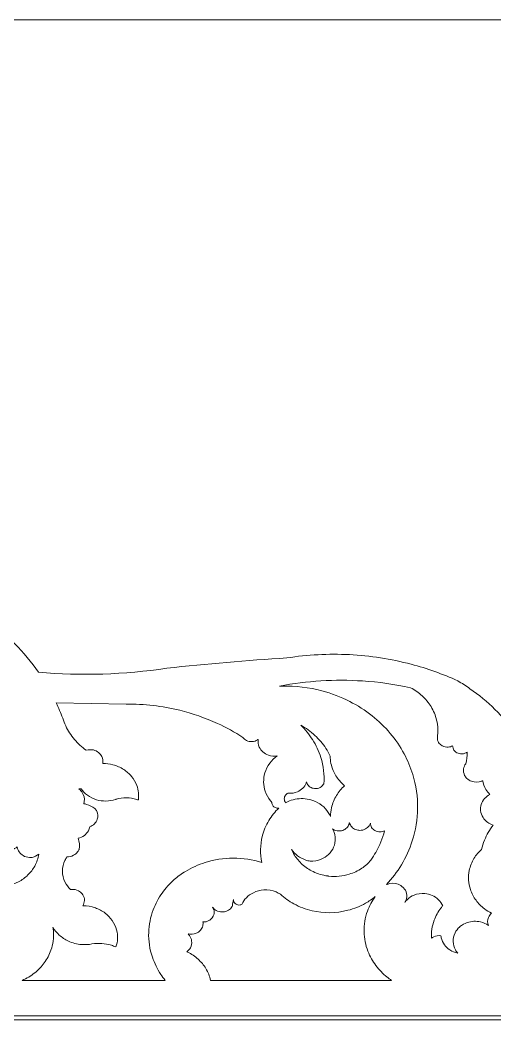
# Model space of a CAD drawing. Header units: millimetres. Extents: x 4607 to 4851, y 1815 to 2068.
# Drawn here: x 4700.1 to 4758, y 1815.5 to 1937.5 of the extents above; entities that cross this region are included whole.
import ezdxf

# ---------------------------------------------------------------- set-up
doc = ezdxf.new("R2010")
doc.units = ezdxf.units.MM
doc.header["$MEASUREMENT"] = 0
doc.layers.add('SITARA ALL', color=18, linetype='Continuous', true_color=0x000000)

msp = doc.modelspace()

# ---------------------------------------------------------------- linework, layer by layer
at = {"layer": 'SITARA ALL', "lineweight": 9}
for points, knots in [([(4606.92, 1937.49), (4606.92, 1937.49), (4850.92, 1937.49), (4850.92, 1937.49), (4850.92, 1937.49), (4850.92, 1815.49), (4850.92, 1815.49), (4850.92, 1815.49), (4606.92, 1815.49), (4606.92, 1815.49), (4606.92, 1815.49), (4606.92, 1937.49), (4606.92, 1937.49)], [0, 0, 0, 0, 0.25, 0.25, 0.25, 0.5, 0.5, 0.5, 0.75, 0.75, 0.75, 1, 1, 1, 1]), ([(4807.92, 1861.56), (4807.92, 1861.56), (4807.44, 1861.56), (4807.44, 1861.56), (4807.44, 1861.56), (4803.15, 1861.56), (4803.15, 1861.56), (4803.15, 1861.56), (4803.15, 1845.39), (4803.15, 1845.39), (4803.15, 1845.39), (4802.73, 1845.39), (4802.73, 1845.39), (4802.42, 1847), (4801.94, 1848.56), (4801.28, 1850.06), (4800.72, 1851.35), (4800.02, 1852.59), (4799.21, 1853.75), (4798.44, 1854.86), (4797.56, 1855.88), (4796.59, 1856.81), (4795.65, 1857.71), (4794.62, 1858.52), (4793.52, 1859.22), (4792.37, 1859.95), (4791.14, 1860.55), (4789.86, 1861.02), (4788.34, 1861.57), (4786.75, 1861.92), (4785.13, 1862.05), (4784.64, 1862.09), (4784.15, 1862.11), (4783.65, 1862.11), (4781.85, 1862.11), (4780.06, 1861.84), (4778.34, 1861.32), (4777, 1860.9), (4775.71, 1860.34), (4774.49, 1859.64), (4773.35, 1858.99), (4772.28, 1858.22), (4771.3, 1857.35), (4770.31, 1856.47), (4769.4, 1855.49), (4768.6, 1854.44), (4767.76, 1853.33), (4767.03, 1852.15), (4766.42, 1850.9), (4765.73, 1849.5), (4765.2, 1848.03), (4764.82, 1846.52), (4764.52, 1845.31), (4764.32, 1844.08), (4764.23, 1842.84), (4764.23, 1842.84), (4763.8, 1842.84), (4763.8, 1842.84), (4763.51, 1844.27), (4763.07, 1845.66), (4762.47, 1846.99), (4761.93, 1848.19), (4761.28, 1849.34), (4760.53, 1850.42), (4759.78, 1851.48), (4758.94, 1852.47), (4758.02, 1853.39), (4757.08, 1854.31), (4756.06, 1855.16), (4754.97, 1855.91), (4754.49, 1856.25), (4753.99, 1856.57), (4753.48, 1856.87), (4751.65, 1857.7), (4749.74, 1858.38), (4747.8, 1858.89), (4745.33, 1859.54), (4742.81, 1859.93), (4740.26, 1860.06), (4737.72, 1860.19), (4735.17, 1860.06), (4732.65, 1859.66), (4727.76, 1859.36), (4722.87, 1858.94), (4717.99, 1858.4), (4712.82, 1857.63), (4707.57, 1857.46), (4702.36, 1857.91), (4701.49, 1859.16), (4700.53, 1860.32), (4699.47, 1861.4), (4698.48, 1862.43), (4697.4, 1863.38), (4696.26, 1864.24), (4696.26, 1864.43), (4696.2, 1864.63), (4696.09, 1864.79), (4696.09, 1864.8), (4696.08, 1864.81), (4696.07, 1864.82), (4695.85, 1865.01), (4695.59, 1865.15), (4695.31, 1865.24), (4695.31, 1865.24), (4695.28, 1865.25), (4695.28, 1865.25), (4695.38, 1865.54), (4695.36, 1865.86), (4695.22, 1866.14), (4695.14, 1866.33), (4695.01, 1866.49), (4694.85, 1866.62), (4694.75, 1866.7), (4694.64, 1866.77), (4694.52, 1866.82), (4694.51, 1867), (4694.44, 1867.18), (4694.33, 1867.34), (4694.23, 1867.48), (4694.09, 1867.6), (4693.93, 1867.68), (4693.73, 1867.79), (4693.51, 1867.83), (4693.28, 1867.82), (4693, 1867.74), (4692.73, 1867.6), (4692.49, 1867.42), (4692.49, 1867.42), (4692.48, 1867.41), (4692.48, 1867.41), (4692.35, 1867.54), (4692.19, 1867.64), (4692.02, 1867.71), (4692.63, 1867.89), (4693.22, 1868.14), (4693.78, 1868.44), (4693.97, 1868.8), (4694.07, 1869.2), (4694.08, 1869.61), (4694.09, 1870.02), (4694, 1870.43), (4693.82, 1870.8), (4693.67, 1871.11), (4693.47, 1871.39), (4693.22, 1871.63), (4693.19, 1871.65), (4693.17, 1871.68), (4693.14, 1871.7), (4692.87, 1871.94), (4692.56, 1872.14), (4692.22, 1872.28), (4691.76, 1872.46), (4691.27, 1872.55), (4690.77, 1872.53), (4690.35, 1872.51), (4689.94, 1872.41), (4689.55, 1872.24), (4689.42, 1872.46), (4689.25, 1872.65), (4689.05, 1872.8), (4688.81, 1872.98), (4688.54, 1873.1), (4688.26, 1873.17), (4687.81, 1873.28), (4687.34, 1873.25), (4686.9, 1873.09), (4686.8, 1873.05), (4686.7, 1873), (4686.61, 1872.95), (4686.23, 1872.65), (4685.82, 1872.41), (4685.37, 1872.24), (4684.78, 1872.01), (4684.14, 1871.89), (4683.5, 1871.9), (4682.87, 1871.91), (4682.25, 1872.03), (4681.67, 1872.27), (4681.49, 1872.34), (4681.31, 1872.43), (4681.14, 1872.52), (4681.29, 1873.09), (4681.25, 1873.68), (4681.05, 1874.23), (4680.92, 1874.57), (4680.73, 1874.9), (4680.49, 1875.18), (4680.31, 1875.39), (4680.1, 1875.58), (4679.87, 1875.74), (4680.03, 1876.06), (4680.1, 1876.41), (4680.08, 1876.77), (4680.06, 1877.08), (4679.96, 1877.39), (4679.81, 1877.66), (4679.66, 1877.91), (4679.47, 1878.12), (4679.24, 1878.3), (4679, 1878.49), (4678.72, 1878.63), (4678.42, 1878.72), (4678.18, 1878.79), (4677.94, 1878.82), (4677.69, 1878.82), (4677.74, 1879.01), (4677.71, 1879.2), (4677.62, 1879.37), (4677.55, 1879.49), (4677.44, 1879.6), (4677.32, 1879.67), (4677.16, 1879.76), (4676.97, 1879.81), (4676.79, 1879.8), (4676.76, 1879.8), (4676.73, 1879.79), (4676.7, 1879.79), (4677, 1880.02), (4677.33, 1880.19), (4677.69, 1880.3), (4678.36, 1880.51), (4679.09, 1880.5), (4679.75, 1880.27), (4679.8, 1880.26), (4679.84, 1880.24), (4679.88, 1880.23), (4679.93, 1880.69), (4679.86, 1881.16), (4679.68, 1881.58), (4679.54, 1881.91), (4679.34, 1882.21), (4679.1, 1882.47), (4678.86, 1882.71), (4678.59, 1882.92), (4678.3, 1883.08), (4677.91, 1883.29), (4677.49, 1883.43), (4677.05, 1883.49), (4676.49, 1883.56), (4675.91, 1883.5), (4675.37, 1883.3), (4675.17, 1883.23), (4674.97, 1883.14), (4674.78, 1883.02), (4674.03, 1883.28), (4673.32, 1883.63), (4672.66, 1884.05), (4672.06, 1884.44), (4671.5, 1884.9), (4671, 1885.43), (4670.58, 1885.87), (4670.21, 1886.36), (4669.89, 1886.89), (4670.57, 1887.2), (4671.22, 1887.59), (4671.82, 1888.05), (4672.38, 1888.48), (4672.88, 1888.98), (4673.32, 1889.53), (4673.77, 1890.08), (4674.14, 1890.69), (4674.43, 1891.34), (4674.76, 1892.09), (4674.98, 1892.88), (4675.07, 1893.69), (4675.18, 1894.67), (4675.1, 1895.65), (4674.84, 1896.6), (4674.71, 1897.46), (4674.46, 1898.29), (4674.09, 1899.08), (4673.76, 1899.78), (4673.35, 1900.43), (4672.86, 1901.03), (4672.37, 1901.63), (4671.82, 1902.17), (4671.21, 1902.64), (4670.56, 1903.14), (4669.86, 1903.57), (4669.11, 1903.91), (4668.37, 1904.25), (4667.59, 1904.51), (4666.79, 1904.68), (4665.07, 1905.06), (4663.29, 1905.04), (4661.58, 1904.62), (4660.68, 1904.4), (4659.82, 1904.08), (4659, 1903.65), (4658.29, 1903.27), (4657.61, 1902.82), (4657, 1902.29), (4656.48, 1901.84), (4656.01, 1901.34), (4655.59, 1900.79), (4656.57, 1902.55), (4657.32, 1904.42), (4657.84, 1906.37), (4658.29, 1908.06), (4658.55, 1909.8), (4658.63, 1911.54), (4658.73, 1913.5), (4658.59, 1915.46), (4658.22, 1917.39), (4658.19, 1917.55), (4658.16, 1917.72), (4658.12, 1917.89), (4657.61, 1920.3), (4656.74, 1922.62), (4655.53, 1924.78), (4654.84, 1926.01), (4654.03, 1927.19), (4653.13, 1928.29), (4651.53, 1930.23), (4649.62, 1931.9), (4647.48, 1933.23), (4646.28, 1933.98), (4645.02, 1934.61), (4643.71, 1935.12), (4642.41, 1935.62), (4641.07, 1936), (4639.71, 1936.25), (4637.91, 1936.59), (4636.08, 1936.7), (4634.26, 1936.6), (4633.5, 1936.55), (4632.74, 1936.47), (4631.98, 1936.34), (4630.6, 1936.12), (4629.24, 1935.76), (4627.92, 1935.27), (4625.72, 1934.47), (4623.65, 1933.32), (4621.79, 1931.89), (4621.63, 1931.76), (4621.47, 1931.64), (4621.32, 1931.51), (4620.17, 1930.57), (4619.11, 1929.52), (4618.16, 1928.37), (4616.79, 1926.73), (4615.65, 1924.92), (4614.77, 1922.98), (4614.65, 1922.73), (4614.54, 1922.48), (4614.44, 1922.22), (4613.85, 1920.8), (4613.39, 1919.33), (4613.08, 1917.82), (4613.08, 1917.82), (4612.68, 1917.82), (4612.68, 1917.82), (4612.68, 1917.82), (4612.68, 1936.99), (4612.68, 1936.99), (4612.68, 1936.99), (4607.92, 1936.99), (4607.92, 1936.99), (4607.92, 1936.99), (4607.92, 1815.99), (4607.92, 1815.99), (4607.92, 1815.99), (4807.44, 1815.99), (4807.44, 1815.99), (4807.44, 1815.99), (4807.92, 1815.99), (4807.92, 1815.99), (4807.92, 1815.99), (4807.92, 1861.56), (4807.92, 1861.56)], [0, 0, 0, 0, 0.00813, 0.00813, 0.00813, 0.01626, 0.01626, 0.01626, 0.02439, 0.02439, 0.02439, 0.03252, 0.03252, 0.03252, 0.04065, 0.04065, 0.04065, 0.04878, 0.04878, 0.04878, 0.056911, 0.056911, 0.056911, 0.065041, 0.065041, 0.065041, 0.073171, 0.073171, 0.073171, 0.081301, 0.081301, 0.081301, 0.089431, 0.089431, 0.089431, 0.097561, 0.097561, 0.097561, 0.105691, 0.105691, 0.105691, 0.113821, 0.113821, 0.113821, 0.121951, 0.121951, 0.121951, 0.130081, 0.130081, 0.130081, 0.138211, 0.138211, 0.138211, 0.146341, 0.146341, 0.146341, 0.154472, 0.154472, 0.154472, 0.162602, 0.162602, 0.162602, 0.170732, 0.170732, 0.170732, 0.178862, 0.178862, 0.178862, 0.186992, 0.186992, 0.186992, 0.195122, 0.195122, 0.195122, 0.203252, 0.203252, 0.203252, 0.211382, 0.211382, 0.211382, 0.219512, 0.219512, 0.219512, 0.227642, 0.227642, 0.227642, 0.235772, 0.235772, 0.235772, 0.243902, 0.243902, 0.243902, 0.252033, 0.252033, 0.252033, 0.260163, 0.260163, 0.260163, 0.268293, 0.268293, 0.268293, 0.276423, 0.276423, 0.276423, 0.284553, 0.284553, 0.284553, 0.292683, 0.292683, 0.292683, 0.300813, 0.300813, 0.300813, 0.308943, 0.308943, 0.308943, 0.317073, 0.317073, 0.317073, 0.325203, 0.325203, 0.325203, 0.333333, 0.333333, 0.333333, 0.341463, 0.341463, 0.341463, 0.349593, 0.349593, 0.349593, 0.357724, 0.357724, 0.357724, 0.365854, 0.365854, 0.365854, 0.373984, 0.373984, 0.373984, 0.382114, 0.382114, 0.382114, 0.390244, 0.390244, 0.390244, 0.398374, 0.398374, 0.398374, 0.406504, 0.406504, 0.406504, 0.414634, 0.414634, 0.414634, 0.422764, 0.422764, 0.422764, 0.430894, 0.430894, 0.430894, 0.439024, 0.439024, 0.439024, 0.447154, 0.447154, 0.447154, 0.455285, 0.455285, 0.455285, 0.463415, 0.463415, 0.463415, 0.471545, 0.471545, 0.471545, 0.479675, 0.479675, 0.479675, 0.487805, 0.487805, 0.487805, 0.495935, 0.495935, 0.495935, 0.504065, 0.504065, 0.504065, 0.512195, 0.512195, 0.512195, 0.520325, 0.520325, 0.520325, 0.528455, 0.528455, 0.528455, 0.536585, 0.536585, 0.536585, 0.544715, 0.544715, 0.544715, 0.552846, 0.552846, 0.552846, 0.560976, 0.560976, 0.560976, 0.569106, 0.569106, 0.569106, 0.577236, 0.577236, 0.577236, 0.585366, 0.585366, 0.585366, 0.593496, 0.593496, 0.593496, 0.601626, 0.601626, 0.601626, 0.609756, 0.609756, 0.609756, 0.617886, 0.617886, 0.617886, 0.626016, 0.626016, 0.626016, 0.634146, 0.634146, 0.634146, 0.642276, 0.642276, 0.642276, 0.650407, 0.650407, 0.650407, 0.658537, 0.658537, 0.658537, 0.666667, 0.666667, 0.666667, 0.674797, 0.674797, 0.674797, 0.682927, 0.682927, 0.682927, 0.691057, 0.691057, 0.691057, 0.699187, 0.699187, 0.699187, 0.707317, 0.707317, 0.707317, 0.715447, 0.715447, 0.715447, 0.723577, 0.723577, 0.723577, 0.731707, 0.731707, 0.731707, 0.739837, 0.739837, 0.739837, 0.747967, 0.747967, 0.747967, 0.756098, 0.756098, 0.756098, 0.764228, 0.764228, 0.764228, 0.772358, 0.772358, 0.772358, 0.780488, 0.780488, 0.780488, 0.788618, 0.788618, 0.788618, 0.796748, 0.796748, 0.796748, 0.804878, 0.804878, 0.804878, 0.813008, 0.813008, 0.813008, 0.821138, 0.821138, 0.821138, 0.829268, 0.829268, 0.829268, 0.837398, 0.837398, 0.837398, 0.845528, 0.845528, 0.845528, 0.853659, 0.853659, 0.853659, 0.861789, 0.861789, 0.861789, 0.869919, 0.869919, 0.869919, 0.878049, 0.878049, 0.878049, 0.886179, 0.886179, 0.886179, 0.894309, 0.894309, 0.894309, 0.902439, 0.902439, 0.902439, 0.910569, 0.910569, 0.910569, 0.918699, 0.918699, 0.918699, 0.926829, 0.926829, 0.926829, 0.934959, 0.934959, 0.934959, 0.943089, 0.943089, 0.943089, 0.95122, 0.95122, 0.95122, 0.95935, 0.95935, 0.95935, 0.96748, 0.96748, 0.96748, 0.97561, 0.97561, 0.97561, 0.98374, 0.98374, 0.98374, 0.99187, 0.99187, 0.99187, 1, 1, 1, 1]), ([(4752.85, 1848.94), (4752.85, 1848.94), (4752.95, 1848.53), (4752.95, 1848.53), (4753.02, 1848.39), (4753.13, 1848.26), (4753.26, 1848.17), (4753.42, 1848.05), (4753.62, 1847.98), (4753.82, 1847.96), (4754.05, 1847.94), (4754.29, 1847.98), (4754.5, 1848.1), (4754.54, 1848.12), (4754.58, 1848.15), (4754.62, 1848.18), (4754.62, 1847.69), (4754.57, 1847.21), (4754.46, 1846.74), (4754.32, 1846.56), (4754.22, 1846.35), (4754.19, 1846.12), (4754.15, 1845.85), (4754.2, 1845.57), (4754.32, 1845.33), (4754.39, 1845.19), (4754.48, 1845.07), (4754.59, 1844.97), (4754.75, 1844.81), (4754.94, 1844.68), (4755.16, 1844.61), (4755.56, 1844.46), (4756, 1844.47), (4756.4, 1844.63), (4756.44, 1844.65), (4756.48, 1844.66), (4756.52, 1844.68), (4756.58, 1844.31), (4756.71, 1843.94), (4756.91, 1843.62), (4757.05, 1843.39), (4757.22, 1843.19), (4757.4, 1843.01), (4757.16, 1842.88), (4756.94, 1842.71), (4756.75, 1842.5), (4756.57, 1842.29), (4756.43, 1842.04), (4756.35, 1841.77), (4756.27, 1841.53), (4756.25, 1841.28), (4756.27, 1841.03), (4756.3, 1840.73), (4756.4, 1840.44), (4756.56, 1840.19), (4756.71, 1839.96), (4756.9, 1839.75), (4757.13, 1839.59), (4757.33, 1839.45), (4757.55, 1839.34), (4757.78, 1839.26), (4757.36, 1838.7), (4757.01, 1838.09), (4756.74, 1837.44), (4756.59, 1837.07), (4756.47, 1836.69), (4756.38, 1836.31), (4756.02, 1835.99), (4755.71, 1835.61), (4755.46, 1835.2), (4755.18, 1834.74), (4754.99, 1834.24), (4754.88, 1833.72), (4754.72, 1832.95), (4754.77, 1832.16), (4755.02, 1831.42), (4755.17, 1830.94), (4755.41, 1830.49), (4755.71, 1830.09), (4756, 1829.7), (4756.34, 1829.35), (4756.73, 1829.06), (4757, 1828.85), (4757.3, 1828.67), (4757.61, 1828.52), (4757.44, 1828.38), (4757.32, 1828.21), (4757.23, 1828.01), (4757.09, 1827.69), (4757.09, 1827.34), (4757.22, 1827.02), (4756.93, 1827.22), (4756.61, 1827.37), (4756.27, 1827.45), (4755.72, 1827.59), (4755.14, 1827.56), (4754.61, 1827.37), (4754.3, 1827.26), (4754.01, 1827.09), (4753.75, 1826.88), (4753.74, 1826.86), (4753.72, 1826.85), (4753.7, 1826.83), (4753.48, 1826.63), (4753.29, 1826.39), (4753.15, 1826.11), (4752.99, 1825.78), (4752.91, 1825.42), (4752.92, 1825.05), (4752.93, 1824.69), (4753.03, 1824.35), (4753.2, 1824.04), (4753.28, 1823.9), (4753.37, 1823.76), (4753.47, 1823.64), (4753.13, 1823.71), (4752.81, 1823.84), (4752.51, 1824.04), (4752.26, 1824.2), (4752.03, 1824.42), (4751.85, 1824.67), (4751.67, 1824.92), (4751.54, 1825.21), (4751.47, 1825.52), (4751.45, 1825.6), (4751.44, 1825.68), (4751.43, 1825.76), (4751.14, 1825.81), (4750.83, 1825.77), (4750.56, 1825.65), (4750.46, 1825.6), (4750.36, 1825.54), (4750.27, 1825.47), (4750.23, 1826.21), (4750.35, 1826.95), (4750.6, 1827.65), (4750.8, 1828.19), (4751.08, 1828.69), (4751.42, 1829.15), (4751.5, 1829.24), (4751.57, 1829.34), (4751.65, 1829.43), (4751.53, 1829.7), (4751.36, 1829.95), (4751.15, 1830.16), (4750.92, 1830.38), (4750.66, 1830.56), (4750.37, 1830.69), (4750.08, 1830.81), (4749.77, 1830.89), (4749.46, 1830.92), (4749.01, 1830.96), (4748.56, 1830.89), (4748.15, 1830.72), (4747.85, 1830.6), (4747.58, 1830.43), (4747.34, 1830.21), (4747.22, 1830.09), (4747.1, 1829.96), (4747.01, 1829.82), (4747.15, 1830.02), (4747.23, 1830.26), (4747.26, 1830.51), (4747.28, 1830.79), (4747.22, 1831.06), (4747.09, 1831.31), (4747.02, 1831.44), (4746.92, 1831.57), (4746.81, 1831.67), (4746.64, 1831.84), (4746.44, 1831.97), (4746.21, 1832.06), (4745.78, 1832.22), (4745.31, 1832.21), (4744.88, 1832.04), (4744.85, 1832.03), (4744.82, 1832.02), (4744.8, 1832.01), (4745.48, 1832.75), (4746.09, 1833.56), (4746.61, 1834.42), (4747.16, 1835.34), (4747.61, 1836.33), (4747.94, 1837.35), (4748.35, 1838.63), (4748.57, 1839.97), (4748.59, 1841.32), (4748.61, 1842.72), (4748.41, 1844.12), (4747.99, 1845.46), (4747.72, 1846.33), (4747.37, 1847.17), (4746.94, 1847.97), (4746.46, 1848.86), (4745.9, 1849.69), (4745.25, 1850.46), (4744.58, 1851.25), (4743.84, 1851.96), (4743.03, 1852.6), (4742.18, 1853.28), (4741.27, 1853.86), (4740.3, 1854.35), (4739.22, 1854.9), (4738.09, 1855.34), (4736.91, 1855.65), (4735.33, 1856.07), (4733.69, 1856.26), (4732.05, 1856.23), (4731.95, 1856.23), (4731.86, 1856.23), (4731.76, 1856.23), (4735.09, 1856.86), (4738.49, 1857.07), (4741.87, 1856.85), (4743.84, 1856.72), (4745.8, 1856.45), (4747.73, 1856.03), (4748.25, 1855.76), (4748.72, 1855.42), (4749.15, 1855.03), (4749.56, 1854.64), (4749.92, 1854.2), (4750.22, 1853.72), (4750.53, 1853.21), (4750.76, 1852.65), (4750.9, 1852.07), (4751.07, 1851.37), (4751.1, 1850.64), (4750.99, 1849.93), (4750.98, 1849.72), (4751.04, 1849.52), (4751.15, 1849.34), (4751.25, 1849.19), (4751.38, 1849.06), (4751.54, 1848.96), (4751.56, 1848.95), (4751.58, 1848.94), (4751.6, 1848.93), (4751.82, 1848.81), (4752.07, 1848.76), (4752.32, 1848.78), (4752.51, 1848.8), (4752.69, 1848.85), (4752.85, 1848.94)], [0, 0, 0, 0, 0.012346, 0.012346, 0.012346, 0.024691, 0.024691, 0.024691, 0.037037, 0.037037, 0.037037, 0.049383, 0.049383, 0.049383, 0.061728, 0.061728, 0.061728, 0.074074, 0.074074, 0.074074, 0.08642, 0.08642, 0.08642, 0.098765, 0.098765, 0.098765, 0.111111, 0.111111, 0.111111, 0.123457, 0.123457, 0.123457, 0.135802, 0.135802, 0.135802, 0.148148, 0.148148, 0.148148, 0.160494, 0.160494, 0.160494, 0.17284, 0.17284, 0.17284, 0.185185, 0.185185, 0.185185, 0.197531, 0.197531, 0.197531, 0.209877, 0.209877, 0.209877, 0.222222, 0.222222, 0.222222, 0.234568, 0.234568, 0.234568, 0.246914, 0.246914, 0.246914, 0.259259, 0.259259, 0.259259, 0.271605, 0.271605, 0.271605, 0.283951, 0.283951, 0.283951, 0.296296, 0.296296, 0.296296, 0.308642, 0.308642, 0.308642, 0.320988, 0.320988, 0.320988, 0.333333, 0.333333, 0.333333, 0.345679, 0.345679, 0.345679, 0.358025, 0.358025, 0.358025, 0.37037, 0.37037, 0.37037, 0.382716, 0.382716, 0.382716, 0.395062, 0.395062, 0.395062, 0.407407, 0.407407, 0.407407, 0.419753, 0.419753, 0.419753, 0.432099, 0.432099, 0.432099, 0.444444, 0.444444, 0.444444, 0.45679, 0.45679, 0.45679, 0.469136, 0.469136, 0.469136, 0.481481, 0.481481, 0.481481, 0.493827, 0.493827, 0.493827, 0.506173, 0.506173, 0.506173, 0.518519, 0.518519, 0.518519, 0.530864, 0.530864, 0.530864, 0.54321, 0.54321, 0.54321, 0.555556, 0.555556, 0.555556, 0.567901, 0.567901, 0.567901, 0.580247, 0.580247, 0.580247, 0.592593, 0.592593, 0.592593, 0.604938, 0.604938, 0.604938, 0.617284, 0.617284, 0.617284, 0.62963, 0.62963, 0.62963, 0.641975, 0.641975, 0.641975, 0.654321, 0.654321, 0.654321, 0.666667, 0.666667, 0.666667, 0.679012, 0.679012, 0.679012, 0.691358, 0.691358, 0.691358, 0.703704, 0.703704, 0.703704, 0.716049, 0.716049, 0.716049, 0.728395, 0.728395, 0.728395, 0.740741, 0.740741, 0.740741, 0.753086, 0.753086, 0.753086, 0.765432, 0.765432, 0.765432, 0.777778, 0.777778, 0.777778, 0.790123, 0.790123, 0.790123, 0.802469, 0.802469, 0.802469, 0.814815, 0.814815, 0.814815, 0.82716, 0.82716, 0.82716, 0.839506, 0.839506, 0.839506, 0.851852, 0.851852, 0.851852, 0.864198, 0.864198, 0.864198, 0.876543, 0.876543, 0.876543, 0.888889, 0.888889, 0.888889, 0.901235, 0.901235, 0.901235, 0.91358, 0.91358, 0.91358, 0.925926, 0.925926, 0.925926, 0.938272, 0.938272, 0.938272, 0.950617, 0.950617, 0.950617, 0.962963, 0.962963, 0.962963, 0.975309, 0.975309, 0.975309, 0.987654, 0.987654, 0.987654, 1, 1, 1, 1]), ([(4704.52, 1854.18), (4704.52, 1854.18), (4713.04, 1854.02), (4713.04, 1854.02), (4715.24, 1854.04), (4717.43, 1853.79), (4719.57, 1853.27), (4721.15, 1852.88), (4722.69, 1852.35), (4724.17, 1851.67), (4725.25, 1851.18), (4726.29, 1850.6), (4727.28, 1849.96), (4727.39, 1849.81), (4727.53, 1849.69), (4727.7, 1849.6), (4727.92, 1849.48), (4728.17, 1849.43), (4728.42, 1849.45), (4728.65, 1849.46), (4728.87, 1849.54), (4729.07, 1849.66), (4729.1, 1849.68), (4729.13, 1849.71), (4729.16, 1849.73), (4729.11, 1849.41), (4729.15, 1849.08), (4729.28, 1848.79), (4729.39, 1848.56), (4729.53, 1848.36), (4729.71, 1848.2), (4729.91, 1848.02), (4730.14, 1847.89), (4730.39, 1847.8), (4730.73, 1847.68), (4731.09, 1847.65), (4731.45, 1847.71), (4731.1, 1847.46), (4730.8, 1847.16), (4730.55, 1846.82), (4730.29, 1846.46), (4730.09, 1846.06), (4729.96, 1845.63), (4729.74, 1844.9), (4729.76, 1844.12), (4730.01, 1843.39), (4730.16, 1842.98), (4730.37, 1842.59), (4730.64, 1842.24), (4730.7, 1842.17), (4730.76, 1842.1), (4730.82, 1842.03), (4730.81, 1841.89), (4730.84, 1841.75), (4730.92, 1841.64), (4730.99, 1841.53), (4731.09, 1841.45), (4731.21, 1841.4), (4731.35, 1841.34), (4731.5, 1841.32), (4731.65, 1841.35), (4731.19, 1840.89), (4730.78, 1840.38), (4730.44, 1839.82), (4730.08, 1839.22), (4729.81, 1838.57), (4729.64, 1837.89), (4729.38, 1836.85), (4729.36, 1835.76), (4729.59, 1834.71), (4728.46, 1835.07), (4727.28, 1835.24), (4726.09, 1835.24), (4724.93, 1835.23), (4723.78, 1835.05), (4722.68, 1834.7), (4721.84, 1834.44), (4721.03, 1834.07), (4720.28, 1833.62), (4719.79, 1833.32), (4719.34, 1832.99), (4718.91, 1832.62), (4718.35, 1832.13), (4717.86, 1831.58), (4717.43, 1830.98), (4716.98, 1830.35), (4716.61, 1829.66), (4716.34, 1828.93), (4716.01, 1828.05), (4715.82, 1827.11), (4715.79, 1826.16), (4715.76, 1825.14), (4715.91, 1824.13), (4716.24, 1823.17), (4716.49, 1822.42), (4716.84, 1821.7), (4717.28, 1821.05), (4717.44, 1820.8), (4717.62, 1820.55), (4717.81, 1820.32), (4717.81, 1820.32), (4700.36, 1820.32), (4700.36, 1820.32), (4700.91, 1820.56), (4701.43, 1820.87), (4701.89, 1821.25), (4702.34, 1821.6), (4702.73, 1822.01), (4703.06, 1822.46), (4703.41, 1822.93), (4703.68, 1823.45), (4703.87, 1824), (4704.13, 1824.73), (4704.24, 1825.51), (4704.18, 1826.29), (4704.16, 1826.46), (4704.14, 1826.64), (4704.11, 1826.81), (4704.32, 1826.45), (4704.58, 1826.13), (4704.89, 1825.85), (4705.22, 1825.55), (4705.6, 1825.3), (4706, 1825.11), (4706.51, 1824.88), (4707.05, 1824.74), (4707.6, 1824.7), (4708.02, 1824.66), (4708.45, 1824.69), (4708.87, 1824.77), (4709.66, 1824.9), (4710.47, 1824.84), (4711.24, 1824.6), (4711.42, 1824.55), (4711.61, 1824.48), (4711.79, 1824.4), (4712.03, 1825.06), (4712.06, 1825.78), (4711.88, 1826.47), (4711.77, 1826.89), (4711.58, 1827.28), (4711.34, 1827.63), (4711.1, 1827.98), (4710.81, 1828.28), (4710.48, 1828.53), (4710.12, 1828.8), (4709.71, 1829.02), (4709.29, 1829.17), (4708.79, 1829.34), (4708.28, 1829.43), (4707.76, 1829.43), (4707.88, 1829.62), (4707.95, 1829.85), (4707.96, 1830.08), (4707.97, 1830.31), (4707.9, 1830.55), (4707.78, 1830.75), (4707.75, 1830.79), (4707.73, 1830.83), (4707.7, 1830.86), (4707.57, 1831.03), (4707.41, 1831.16), (4707.23, 1831.26), (4706.98, 1831.38), (4706.71, 1831.44), (4706.44, 1831.43), (4706.37, 1831.43), (4706.3, 1831.42), (4706.24, 1831.41), (4705.97, 1831.68), (4705.75, 1831.99), (4705.58, 1832.33), (4705.39, 1832.74), (4705.28, 1833.19), (4705.28, 1833.64), (4705.28, 1834.1), (4705.38, 1834.55), (4705.58, 1834.96), (4705.65, 1835.11), (4705.73, 1835.25), (4705.82, 1835.38), (4706.1, 1835.38), (4706.38, 1835.45), (4706.63, 1835.58), (4706.83, 1835.68), (4707, 1835.83), (4707.13, 1836), (4707.21, 1836.1), (4707.27, 1836.2), (4707.31, 1836.31), (4707.39, 1836.76), (4707.35, 1837.23), (4707.2, 1837.66), (4707.47, 1837.72), (4707.72, 1837.84), (4707.95, 1838.01), (4708.15, 1838.16), (4708.31, 1838.35), (4708.44, 1838.57), (4708.52, 1838.72), (4708.58, 1838.88), (4708.62, 1839.05), (4708.83, 1839.13), (4709.01, 1839.26), (4709.17, 1839.42), (4709.33, 1839.57), (4709.45, 1839.77), (4709.52, 1839.98), (4709.62, 1840.3), (4709.6, 1840.64), (4709.46, 1840.95), (4709.4, 1841.07), (4709.32, 1841.19), (4709.23, 1841.29), (4708.92, 1841.52), (4708.58, 1841.69), (4708.21, 1841.8), (4708.1, 1841.83), (4707.99, 1841.86), (4707.88, 1841.88), (4707.99, 1842.25), (4707.97, 1842.64), (4707.82, 1842.99), (4707.72, 1843.22), (4707.57, 1843.43), (4707.38, 1843.6), (4707.35, 1843.63), (4707.31, 1843.66), (4707.27, 1843.7), (4707.27, 1843.7), (4707.55, 1843.7), (4707.55, 1843.7), (4707.76, 1843.4), (4708.02, 1843.13), (4708.32, 1842.92), (4708.65, 1842.67), (4709.03, 1842.48), (4709.42, 1842.36), (4710.18, 1842.14), (4710.99, 1842.15), (4711.74, 1842.39), (4711.77, 1842.4), (4711.8, 1842.41), (4711.83, 1842.43), (4712.65, 1842.66), (4713.52, 1842.66), (4714.33, 1842.4), (4714.4, 1842.38), (4714.47, 1842.36), (4714.54, 1842.33), (4714.61, 1842.92), (4714.55, 1843.53), (4714.34, 1844.09), (4714.19, 1844.48), (4713.98, 1844.86), (4713.71, 1845.19), (4713.43, 1845.52), (4713.11, 1845.81), (4712.75, 1846.05), (4712.34, 1846.31), (4711.9, 1846.51), (4711.43, 1846.63), (4711.03, 1846.74), (4710.61, 1846.79), (4710.19, 1846.79), (4710.25, 1847.07), (4710.22, 1847.37), (4710.09, 1847.62), (4710, 1847.82), (4709.86, 1847.99), (4709.69, 1848.12), (4709.5, 1848.27), (4709.28, 1848.37), (4709.05, 1848.43), (4708.76, 1848.49), (4708.46, 1848.48), (4708.18, 1848.39), (4707.64, 1848.77), (4707.16, 1849.22), (4706.73, 1849.72), (4706.31, 1850.22), (4705.95, 1850.78), (4705.67, 1851.37), (4705.53, 1851.68), (4705.41, 1851.99), (4705.31, 1852.31), (4705.07, 1852.95), (4704.81, 1853.57), (4704.52, 1854.18)], [0, 0, 0, 0, 0.010417, 0.010417, 0.010417, 0.020833, 0.020833, 0.020833, 0.03125, 0.03125, 0.03125, 0.041667, 0.041667, 0.041667, 0.052083, 0.052083, 0.052083, 0.0625, 0.0625, 0.0625, 0.072917, 0.072917, 0.072917, 0.083333, 0.083333, 0.083333, 0.09375, 0.09375, 0.09375, 0.104167, 0.104167, 0.104167, 0.114583, 0.114583, 0.114583, 0.125, 0.125, 0.125, 0.135417, 0.135417, 0.135417, 0.145833, 0.145833, 0.145833, 0.15625, 0.15625, 0.15625, 0.166667, 0.166667, 0.166667, 0.177083, 0.177083, 0.177083, 0.1875, 0.1875, 0.1875, 0.197917, 0.197917, 0.197917, 0.208333, 0.208333, 0.208333, 0.21875, 0.21875, 0.21875, 0.229167, 0.229167, 0.229167, 0.239583, 0.239583, 0.239583, 0.25, 0.25, 0.25, 0.260417, 0.260417, 0.260417, 0.270833, 0.270833, 0.270833, 0.28125, 0.28125, 0.28125, 0.291667, 0.291667, 0.291667, 0.302083, 0.302083, 0.302083, 0.3125, 0.3125, 0.3125, 0.322917, 0.322917, 0.322917, 0.333333, 0.333333, 0.333333, 0.34375, 0.34375, 0.34375, 0.354167, 0.354167, 0.354167, 0.364583, 0.364583, 0.364583, 0.375, 0.375, 0.375, 0.385417, 0.385417, 0.385417, 0.395833, 0.395833, 0.395833, 0.40625, 0.40625, 0.40625, 0.416667, 0.416667, 0.416667, 0.427083, 0.427083, 0.427083, 0.4375, 0.4375, 0.4375, 0.447917, 0.447917, 0.447917, 0.458333, 0.458333, 0.458333, 0.46875, 0.46875, 0.46875, 0.479167, 0.479167, 0.479167, 0.489583, 0.489583, 0.489583, 0.5, 0.5, 0.5, 0.510417, 0.510417, 0.510417, 0.520833, 0.520833, 0.520833, 0.53125, 0.53125, 0.53125, 0.541667, 0.541667, 0.541667, 0.552083, 0.552083, 0.552083, 0.5625, 0.5625, 0.5625, 0.572917, 0.572917, 0.572917, 0.583333, 0.583333, 0.583333, 0.59375, 0.59375, 0.59375, 0.604167, 0.604167, 0.604167, 0.614583, 0.614583, 0.614583, 0.625, 0.625, 0.625, 0.635417, 0.635417, 0.635417, 0.645833, 0.645833, 0.645833, 0.65625, 0.65625, 0.65625, 0.666667, 0.666667, 0.666667, 0.677083, 0.677083, 0.677083, 0.6875, 0.6875, 0.6875, 0.697917, 0.697917, 0.697917, 0.708333, 0.708333, 0.708333, 0.71875, 0.71875, 0.71875, 0.729167, 0.729167, 0.729167, 0.739583, 0.739583, 0.739583, 0.75, 0.75, 0.75, 0.760417, 0.760417, 0.760417, 0.770833, 0.770833, 0.770833, 0.78125, 0.78125, 0.78125, 0.791667, 0.791667, 0.791667, 0.802083, 0.802083, 0.802083, 0.8125, 0.8125, 0.8125, 0.822917, 0.822917, 0.822917, 0.833333, 0.833333, 0.833333, 0.84375, 0.84375, 0.84375, 0.854167, 0.854167, 0.854167, 0.864583, 0.864583, 0.864583, 0.875, 0.875, 0.875, 0.885417, 0.885417, 0.885417, 0.895833, 0.895833, 0.895833, 0.90625, 0.90625, 0.90625, 0.916667, 0.916667, 0.916667, 0.927083, 0.927083, 0.927083, 0.9375, 0.9375, 0.9375, 0.947917, 0.947917, 0.947917, 0.958333, 0.958333, 0.958333, 0.96875, 0.96875, 0.96875, 0.979167, 0.979167, 0.979167, 0.989583, 0.989583, 0.989583, 1, 1, 1, 1]), ([(4734.33, 1851.46), (4734.96, 1851.11), (4735.54, 1850.69), (4736.07, 1850.2), (4736.57, 1849.73), (4737.02, 1849.2), (4737.4, 1848.63), (4737.59, 1848.32), (4737.77, 1848.01), (4737.92, 1847.68), (4737.93, 1847.09), (4738.05, 1846.49), (4738.28, 1845.94), (4738.47, 1845.49), (4738.74, 1845.06), (4739.06, 1844.69), (4739.25, 1844.46), (4739.46, 1844.26), (4739.68, 1844.07), (4739.3, 1843.73), (4738.97, 1843.33), (4738.7, 1842.89), (4738.41, 1842.43), (4738.2, 1841.92), (4738.08, 1841.39), (4738, 1841.04), (4737.95, 1840.68), (4737.95, 1840.32), (4737.81, 1840.67), (4737.6, 1840.99), (4737.34, 1841.27), (4737.08, 1841.56), (4736.77, 1841.81), (4736.43, 1842), (4736.02, 1842.22), (4735.58, 1842.38), (4735.12, 1842.45), (4734.46, 1842.56), (4733.79, 1842.5), (4733.15, 1842.29), (4732.92, 1842.21), (4732.7, 1842.11), (4732.48, 1841.99), (4732.38, 1842.13), (4732.33, 1842.29), (4732.33, 1842.47), (4732.33, 1842.63), (4732.38, 1842.79), (4732.48, 1842.93), (4732.55, 1843.02), (4732.64, 1843.1), (4732.74, 1843.16), (4732.78, 1843.16), (4732.81, 1843.16), (4732.84, 1843.16), (4733.21, 1843.12), (4733.59, 1843.18), (4733.93, 1843.32), (4734.17, 1843.43), (4734.4, 1843.58), (4734.58, 1843.77), (4734.76, 1843.95), (4734.89, 1844.16), (4734.98, 1844.4), (4734.99, 1844.44), (4735.01, 1844.49), (4735.02, 1844.54), (4735.06, 1844.37), (4735.15, 1844.21), (4735.27, 1844.09), (4735.39, 1843.95), (4735.55, 1843.85), (4735.72, 1843.79), (4735.81, 1843.76), (4735.91, 1843.74), (4736.01, 1843.73), (4736.24, 1843.71), (4736.48, 1843.75), (4736.69, 1843.86), (4736.85, 1843.94), (4736.98, 1844.05), (4737.08, 1844.2), (4737.11, 1844.24), (4737.14, 1844.28), (4737.16, 1844.32), (4737.23, 1845.41), (4737.11, 1846.49), (4736.78, 1847.53), (4736.54, 1848.29), (4736.21, 1849.01), (4735.78, 1849.69), (4735.37, 1850.33), (4734.88, 1850.93), (4734.33, 1851.46)], [0, 0, 0, 0, 0.032258, 0.032258, 0.032258, 0.064516, 0.064516, 0.064516, 0.096774, 0.096774, 0.096774, 0.129032, 0.129032, 0.129032, 0.16129, 0.16129, 0.16129, 0.193548, 0.193548, 0.193548, 0.225806, 0.225806, 0.225806, 0.258065, 0.258065, 0.258065, 0.290323, 0.290323, 0.290323, 0.322581, 0.322581, 0.322581, 0.354839, 0.354839, 0.354839, 0.387097, 0.387097, 0.387097, 0.419355, 0.419355, 0.419355, 0.451613, 0.451613, 0.451613, 0.483871, 0.483871, 0.483871, 0.516129, 0.516129, 0.516129, 0.548387, 0.548387, 0.548387, 0.580645, 0.580645, 0.580645, 0.612903, 0.612903, 0.612903, 0.645161, 0.645161, 0.645161, 0.677419, 0.677419, 0.677419, 0.709677, 0.709677, 0.709677, 0.741935, 0.741935, 0.741935, 0.774194, 0.774194, 0.774194, 0.806452, 0.806452, 0.806452, 0.83871, 0.83871, 0.83871, 0.870968, 0.870968, 0.870968, 0.903226, 0.903226, 0.903226, 0.935484, 0.935484, 0.935484, 0.967742, 0.967742, 0.967742, 1, 1, 1, 1]), ([(4687.94, 1838.65), (4688.27, 1838.13), (4688.67, 1837.66), (4689.12, 1837.24), (4689.61, 1836.79), (4690.15, 1836.4), (4690.73, 1836.09), (4691.4, 1835.72), (4692.12, 1835.45), (4692.87, 1835.28), (4694.24, 1834.97), (4695.67, 1834.99), (4697.04, 1835.34), (4697.76, 1835.53), (4698.46, 1835.82), (4699.11, 1836.19), (4699.34, 1836.32), (4699.56, 1836.47), (4699.77, 1836.62), (4699.79, 1836.39), (4699.87, 1836.17), (4700.01, 1835.99), (4700.13, 1835.81), (4700.29, 1835.66), (4700.48, 1835.54), (4700.71, 1835.41), (4700.97, 1835.33), (4701.24, 1835.31), (4701.36, 1835.3), (4701.48, 1835.31), (4701.6, 1835.32), (4701.88, 1835.42), (4702.14, 1835.55), (4702.38, 1835.71), (4702.31, 1835.21), (4702.15, 1834.72), (4701.9, 1834.27), (4701.68, 1833.87), (4701.4, 1833.5), (4701.07, 1833.18), (4700.73, 1832.84), (4700.33, 1832.56), (4699.91, 1832.34), (4699.54, 1832.15), (4699.15, 1832), (4698.75, 1831.9), (4698.5, 1832.01), (4698.23, 1832.05), (4697.96, 1831.99), (4697.76, 1831.95), (4697.58, 1831.87), (4697.43, 1831.74), (4697.38, 1831.7), (4697.33, 1831.65), (4697.29, 1831.6), (4697.17, 1831.46), (4697.1, 1831.28), (4697.07, 1831.1), (4697.04, 1830.88), (4697.09, 1830.67), (4697.2, 1830.48), (4697.25, 1830.39), (4697.31, 1830.31), (4697.39, 1830.24), (4697.23, 1830.12), (4697.05, 1830.04), (4696.85, 1830.01), (4696.61, 1829.97), (4696.36, 1830.01), (4696.14, 1830.12), (4696.04, 1830.17), (4695.96, 1830.23), (4695.88, 1830.3), (4695.6, 1830.63), (4695.28, 1830.91), (4694.91, 1831.13), (4694.49, 1831.39), (4694.03, 1831.58), (4693.55, 1831.7), (4692.73, 1831.89), (4691.87, 1831.87), (4691.06, 1831.62), (4690.61, 1831.48), (4690.18, 1831.27), (4689.79, 1830.99), (4689.65, 1830.9), (4689.52, 1830.79), (4689.4, 1830.68), (4689.61, 1831.51), (4689.65, 1832.37), (4689.51, 1833.21), (4689.28, 1834.79), (4688.86, 1836.34), (4688.28, 1837.83), (4688.17, 1838.11), (4688.06, 1838.38), (4687.94, 1838.65)], [0, 0, 0, 0, 0.03125, 0.03125, 0.03125, 0.0625, 0.0625, 0.0625, 0.09375, 0.09375, 0.09375, 0.125, 0.125, 0.125, 0.15625, 0.15625, 0.15625, 0.1875, 0.1875, 0.1875, 0.21875, 0.21875, 0.21875, 0.25, 0.25, 0.25, 0.28125, 0.28125, 0.28125, 0.3125, 0.3125, 0.3125, 0.34375, 0.34375, 0.34375, 0.375, 0.375, 0.375, 0.40625, 0.40625, 0.40625, 0.4375, 0.4375, 0.4375, 0.46875, 0.46875, 0.46875, 0.5, 0.5, 0.5, 0.53125, 0.53125, 0.53125, 0.5625, 0.5625, 0.5625, 0.59375, 0.59375, 0.59375, 0.625, 0.625, 0.625, 0.65625, 0.65625, 0.65625, 0.6875, 0.6875, 0.6875, 0.71875, 0.71875, 0.71875, 0.75, 0.75, 0.75, 0.78125, 0.78125, 0.78125, 0.8125, 0.8125, 0.8125, 0.84375, 0.84375, 0.84375, 0.875, 0.875, 0.875, 0.90625, 0.90625, 0.90625, 0.9375, 0.9375, 0.9375, 0.96875, 0.96875, 0.96875, 1, 1, 1, 1]), ([(4740.28, 1839.55), (4740.33, 1839.37), (4740.42, 1839.2), (4740.55, 1839.06), (4740.68, 1838.91), (4740.85, 1838.79), (4741.04, 1838.72), (4741.19, 1838.66), (4741.36, 1838.63), (4741.53, 1838.62), (4741.78, 1838.62), (4742.02, 1838.68), (4742.24, 1838.8), (4742.41, 1838.89), (4742.55, 1839.02), (4742.66, 1839.18), (4742.74, 1839.28), (4742.79, 1839.39), (4742.82, 1839.51), (4742.82, 1839.31), (4742.88, 1839.12), (4742.98, 1838.96), (4743.08, 1838.81), (4743.21, 1838.69), (4743.37, 1838.6), (4743.56, 1838.49), (4743.79, 1838.43), (4744.01, 1838.44), (4744.2, 1838.44), (4744.38, 1838.48), (4744.55, 1838.56), (4744.3, 1837.65), (4743.95, 1836.77), (4743.48, 1835.94), (4743.3, 1835.62), (4743.11, 1835.3), (4742.89, 1835), (4742.57, 1834.62), (4742.2, 1834.28), (4741.78, 1834), (4741.31, 1833.69), (4740.79, 1833.44), (4740.25, 1833.28), (4739.45, 1833.03), (4738.6, 1832.95), (4737.76, 1833.04), (4737.72, 1833.05), (4737.67, 1833.05), (4737.63, 1833.06), (4737, 1833.14), (4736.4, 1833.33), (4735.83, 1833.6), (4735.35, 1833.83), (4734.91, 1834.12), (4734.52, 1834.47), (4734.15, 1834.81), (4733.83, 1835.19), (4733.56, 1835.61), (4733.43, 1835.84), (4733.31, 1836.07), (4733.21, 1836.31), (4733.4, 1836.01), (4733.65, 1835.75), (4733.93, 1835.53), (4734.24, 1835.3), (4734.59, 1835.11), (4734.97, 1834.99), (4735.13, 1834.94), (4735.3, 1834.9), (4735.47, 1834.87), (4735.93, 1834.85), (4736.4, 1834.93), (4736.83, 1835.11), (4737.15, 1835.25), (4737.45, 1835.44), (4737.7, 1835.67), (4737.85, 1835.81), (4737.98, 1835.96), (4738.1, 1836.13), (4738.29, 1836.41), (4738.43, 1836.74), (4738.5, 1837.08), (4738.59, 1837.55), (4738.55, 1838.03), (4738.37, 1838.47), (4738.32, 1838.59), (4738.26, 1838.71), (4738.19, 1838.83), (4738.36, 1838.7), (4738.55, 1838.61), (4738.76, 1838.57), (4739, 1838.53), (4739.24, 1838.55), (4739.46, 1838.62), (4739.64, 1838.69), (4739.81, 1838.79), (4739.94, 1838.93), (4740.07, 1839.06), (4740.17, 1839.22), (4740.22, 1839.4), (4740.23, 1839.45), (4740.24, 1839.5), (4740.25, 1839.55), (4740.25, 1839.55), (4740.28, 1839.55), (4740.28, 1839.55)], [0, 0, 0, 0, 0.028571, 0.028571, 0.028571, 0.057143, 0.057143, 0.057143, 0.085714, 0.085714, 0.085714, 0.114286, 0.114286, 0.114286, 0.142857, 0.142857, 0.142857, 0.171429, 0.171429, 0.171429, 0.2, 0.2, 0.2, 0.228571, 0.228571, 0.228571, 0.257143, 0.257143, 0.257143, 0.285714, 0.285714, 0.285714, 0.314286, 0.314286, 0.314286, 0.342857, 0.342857, 0.342857, 0.371429, 0.371429, 0.371429, 0.4, 0.4, 0.4, 0.428571, 0.428571, 0.428571, 0.457143, 0.457143, 0.457143, 0.485714, 0.485714, 0.485714, 0.514286, 0.514286, 0.514286, 0.542857, 0.542857, 0.542857, 0.571429, 0.571429, 0.571429, 0.6, 0.6, 0.6, 0.628571, 0.628571, 0.628571, 0.657143, 0.657143, 0.657143, 0.685714, 0.685714, 0.685714, 0.714286, 0.714286, 0.714286, 0.742857, 0.742857, 0.742857, 0.771429, 0.771429, 0.771429, 0.8, 0.8, 0.8, 0.828571, 0.828571, 0.828571, 0.857143, 0.857143, 0.857143, 0.885714, 0.885714, 0.885714, 0.914286, 0.914286, 0.914286, 0.942857, 0.942857, 0.942857, 0.971429, 0.971429, 0.971429, 1, 1, 1, 1]), ([(4731.85, 1830.84), (4732.35, 1830.38), (4732.9, 1829.98), (4733.5, 1829.66), (4734.19, 1829.28), (4734.94, 1829), (4735.71, 1828.82), (4737.15, 1828.48), (4738.65, 1828.5), (4740.08, 1828.87), (4740.83, 1829.06), (4741.56, 1829.35), (4742.23, 1829.73), (4742.65, 1829.97), (4743.04, 1830.24), (4743.41, 1830.54), (4743.02, 1830), (4742.7, 1829.4), (4742.47, 1828.77), (4742.18, 1827.96), (4742.03, 1827.11), (4742.05, 1826.25), (4742.07, 1825.44), (4742.23, 1824.63), (4742.53, 1823.87), (4742.77, 1823.25), (4743.1, 1822.66), (4743.5, 1822.13), (4743.89, 1821.61), (4744.34, 1821.15), (4744.85, 1820.74), (4745.03, 1820.59), (4745.23, 1820.45), (4745.42, 1820.32), (4745.42, 1820.32), (4723.34, 1820.32), (4723.34, 1820.32), (4723.23, 1820.83), (4723.03, 1821.32), (4722.76, 1821.77), (4722.51, 1822.19), (4722.19, 1822.57), (4721.82, 1822.9), (4721.44, 1823.25), (4721.01, 1823.54), (4720.55, 1823.76), (4720.52, 1823.77), (4720.49, 1823.79), (4720.46, 1823.8), (4720.63, 1823.94), (4720.78, 1824.11), (4720.88, 1824.31), (4721.01, 1824.56), (4721.06, 1824.84), (4721.03, 1825.13), (4721, 1825.37), (4720.91, 1825.6), (4720.76, 1825.8), (4720.72, 1825.87), (4720.66, 1825.93), (4720.6, 1825.99), (4720.93, 1825.91), (4721.27, 1825.94), (4721.58, 1826.07), (4721.77, 1826.15), (4721.95, 1826.28), (4722.09, 1826.43), (4722.23, 1826.59), (4722.33, 1826.77), (4722.38, 1826.97), (4722.42, 1827.12), (4722.43, 1827.29), (4722.41, 1827.45), (4722.66, 1827.44), (4722.91, 1827.49), (4723.13, 1827.61), (4723.3, 1827.7), (4723.45, 1827.83), (4723.56, 1827.99), (4723.57, 1828), (4723.58, 1828.01), (4723.59, 1828.03), (4723.71, 1828.21), (4723.77, 1828.42), (4723.77, 1828.63), (4723.77, 1828.85), (4723.71, 1829.07), (4723.58, 1829.25), (4723.7, 1829.08), (4723.85, 1828.95), (4724.02, 1828.85), (4724.24, 1828.73), (4724.49, 1828.67), (4724.74, 1828.67), (4724.77, 1828.67), (4724.81, 1828.67), (4724.84, 1828.67), (4725.08, 1828.68), (4725.31, 1828.76), (4725.52, 1828.88), (4725.69, 1828.99), (4725.83, 1829.13), (4725.94, 1829.29), (4725.96, 1829.33), (4725.98, 1829.36), (4726, 1829.4), (4726, 1829.67), (4726.05, 1829.94), (4726.14, 1830.2), (4726.12, 1830.06), (4726.16, 1829.92), (4726.24, 1829.8), (4726.29, 1829.73), (4726.36, 1829.67), (4726.44, 1829.62), (4726.58, 1829.53), (4726.76, 1829.5), (4726.93, 1829.52), (4727, 1829.53), (4727.08, 1829.56), (4727.15, 1829.59), (4727.28, 1829.89), (4727.47, 1830.17), (4727.7, 1830.4), (4727.95, 1830.65), (4728.24, 1830.86), (4728.56, 1831.02), (4728.96, 1831.21), (4729.39, 1831.33), (4729.84, 1831.35), (4730.34, 1831.38), (4730.85, 1831.3), (4731.32, 1831.11), (4731.51, 1831.03), (4731.68, 1830.94), (4731.85, 1830.84)], [0, 0, 0, 0, 0.022222, 0.022222, 0.022222, 0.044444, 0.044444, 0.044444, 0.066667, 0.066667, 0.066667, 0.088889, 0.088889, 0.088889, 0.111111, 0.111111, 0.111111, 0.133333, 0.133333, 0.133333, 0.155556, 0.155556, 0.155556, 0.177778, 0.177778, 0.177778, 0.2, 0.2, 0.2, 0.222222, 0.222222, 0.222222, 0.244444, 0.244444, 0.244444, 0.266667, 0.266667, 0.266667, 0.288889, 0.288889, 0.288889, 0.311111, 0.311111, 0.311111, 0.333333, 0.333333, 0.333333, 0.355556, 0.355556, 0.355556, 0.377778, 0.377778, 0.377778, 0.4, 0.4, 0.4, 0.422222, 0.422222, 0.422222, 0.444444, 0.444444, 0.444444, 0.466667, 0.466667, 0.466667, 0.488889, 0.488889, 0.488889, 0.511111, 0.511111, 0.511111, 0.533333, 0.533333, 0.533333, 0.555556, 0.555556, 0.555556, 0.577778, 0.577778, 0.577778, 0.6, 0.6, 0.6, 0.622222, 0.622222, 0.622222, 0.644444, 0.644444, 0.644444, 0.666667, 0.666667, 0.666667, 0.688889, 0.688889, 0.688889, 0.711111, 0.711111, 0.711111, 0.733333, 0.733333, 0.733333, 0.755556, 0.755556, 0.755556, 0.777778, 0.777778, 0.777778, 0.8, 0.8, 0.8, 0.822222, 0.822222, 0.822222, 0.844444, 0.844444, 0.844444, 0.866667, 0.866667, 0.866667, 0.888889, 0.888889, 0.888889, 0.911111, 0.911111, 0.911111, 0.933333, 0.933333, 0.933333, 0.955556, 0.955556, 0.955556, 0.977778, 0.977778, 0.977778, 1, 1, 1, 1])]:
    msp.add_open_spline(points, degree=3, knots=knots, dxfattribs=at)

doc.saveas('drawing.dxf')
